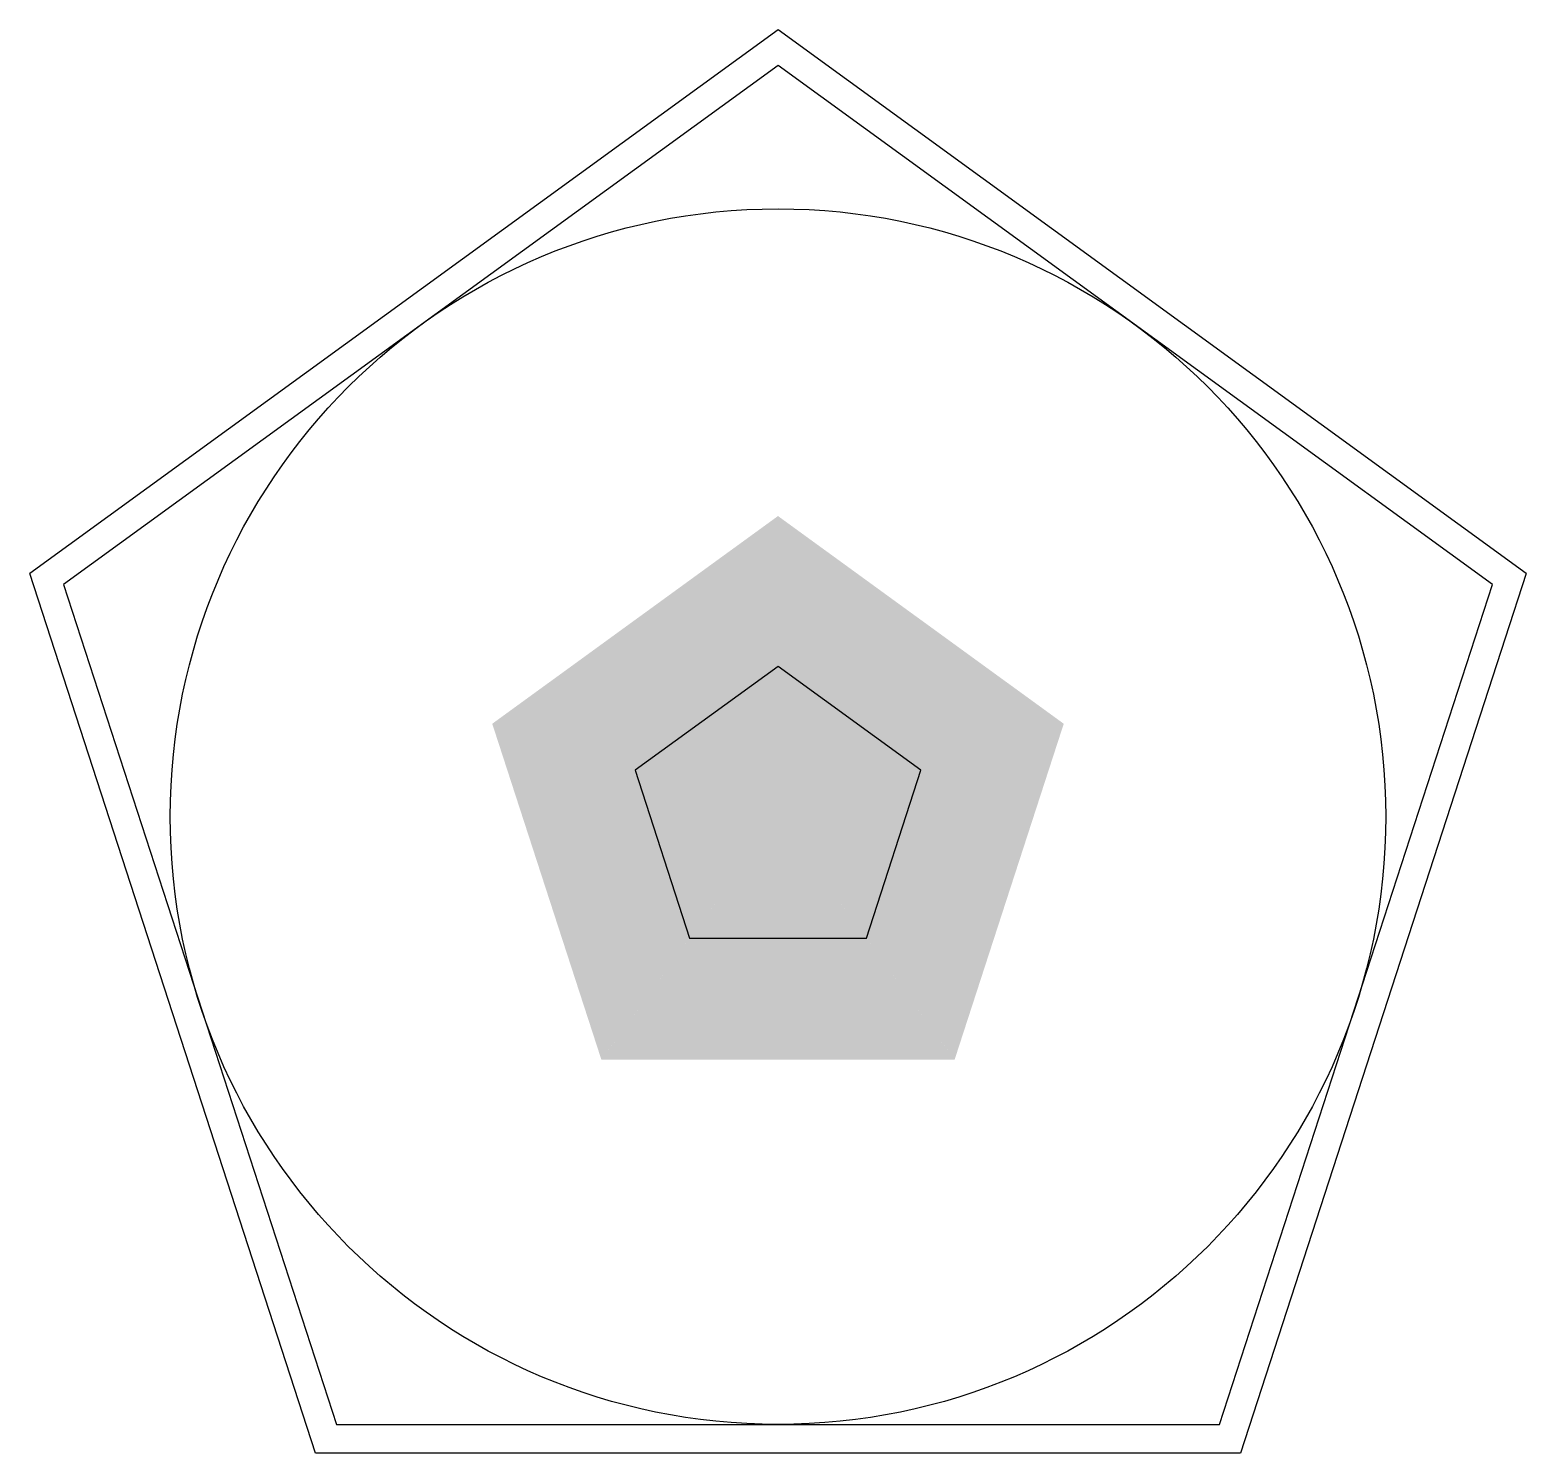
# Model space of a CAD drawing. Header units: feet. Extents: x -0.62 to 0.62, y -0.52 to 0.65.
import ezdxf

# ---------------------------------------------------------------- set-up
doc = ezdxf.new("R2010")
doc.units = ezdxf.units.FT
doc.header["$MEASUREMENT"] = 0
doc.layers.add('3DFACE', color=7, linetype='Continuous')

msp = doc.modelspace()

# ---------------------------------------------------------------- linework, layer by layer
at = {"elevation": 1.0001}
for points in [[(0.3633, -0.5), (0.5878, 0.191), (0, 0.618), (-0.5878, 0.191), (-0.3633, -0.5)], [(0, 0.1236), (-0.1176, 0.0382), (-0.0727, -0.1), (0.0727, -0.1), (0.1176, 0.0382)]]:
    msp.add_lwpolyline(points, close=True, dxfattribs=at)
for points in [[(-0.1176, 0.1618, 0.2906, 0, 0), (0, 0, 0, 0, 0)], [(0.1176, 0.1618, 0.2906, 0, 0), (0, 0, 0, 0, 0)], [(-0.1902, -0.0618, 0.2906, 0, 0), (0, 0, 0, 0, 0)], [(0, -0.2, 0.2906, 0, 0), (0, 0, 0, 0, 0)], [(0.1902, -0.0618, 0.2906, 0, 0), (0, 0, 0, 0, 0)]]:
    msp.add_lwpolyline(points, format="xyseb", dxfattribs=at)
msp.add_circle((0, 0, 1.0001), 0.5)
at = {"layer": '3DFACE'}
for points, invisible_edges in [([(0, 0.6472, 1), (-0.6155, 0.2, 1), (0.6155, 0.2, 1)], 2), ([(0.6155, 0.2, 1), (0.3804, -0.5236, 1), (-0.3804, -0.5236, 1), (-0.6155, 0.2, 1)], 8)]:
    msp.add_3dface(points, dxfattribs=dict(at, invisible_edges=invisible_edges))
at = {"layer": 'Defpoints'}
msp.add_point((0, 0), dxfattribs=at)

doc.saveas('drawing.dxf')
